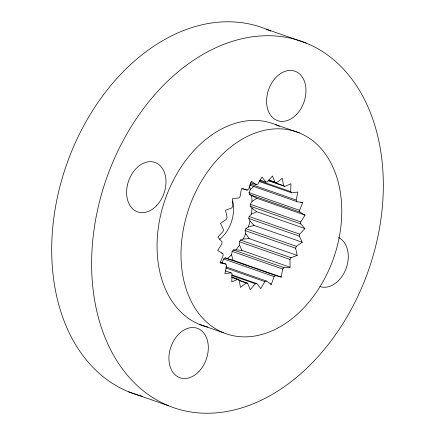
<?xml version="1.0" encoding="UTF-8"?>
<svg xmlns="http://www.w3.org/2000/svg" width="435" height="435" viewBox="0 0 435 435"><rect width="100%" height="100%" fill="white"/><g stroke="black" fill="none" stroke-linecap="round" stroke-linejoin="round"><path stroke-width="0.65" d="M283.946 267.634A52.407 37.497 -70.7 0 1 282.668 269.064L281.266 277.084L233.1 260.255L231.556 254.796L232.149 251.408A52.407 37.497 -70.7 0 0 233.426 249.978L283.946 267.634L290.063 267.248L289.982 259.423A52.407 37.497 -70.7 0 0 291.015 257.705L297.192 255.41L295.631 248.238A52.407 37.497 -70.7 0 0 296.36 246.33L302.238 242.262L299.285 236.156A52.407 37.497 -70.7 0 0 299.677 234.166L304.913 228.565L300.743 223.884A52.407 37.497 -70.7 0 0 300.764 221.926L305.055 215.113L299.911 212.128A52.407 37.497 -70.7 0 0 299.563 210.322L302.657 202.694L296.833 201.574A52.407 37.497 -70.7 0 0 296.137 200.024L297.861 192.025L291.7 192.841A52.407 37.497 -70.7 0 0 290.694 191.634L290.944 183.728L284.805 186.43L268.177 180.617M222.589 263.55L222.415 262.218L223.601 258.945A52.407 37.497 -70.7 0 0 225.047 257.89L233.1 260.255M270.043 283.908L271.315 284.354L274.121 276.6A52.407 37.497 -70.7 0 0 275.567 275.545L281.266 277.084M305.055 215.113L256.889 198.278L249.391 194.472A52.407 37.497 -70.7 0 0 249.043 192.667L250.348 189.448L253.969 186.3M271.315 284.354L266.356 280.972A52.407 37.497 -70.7 0 1 264.828 281.592L260.782 288.622L256.862 283.598L231.92 274.882M304.913 228.565L256.742 211.731L251.985 208.202L250.223 206.228A52.407 37.497 -70.7 0 0 250.245 204.271L252.055 201.394L256.889 198.278M256.862 283.598A52.407 37.497 -70.7 0 1 255.334 283.75L250.283 289.65L247.629 283.277L238.674 280.151M302.238 242.262L254.073 225.428L250.016 221.078L248.771 218.5A52.407 37.497 -70.7 0 0 249.157 216.51L251.37 214.145L256.742 211.731M268.721 180.15L275.116 182.385A52.407 37.497 -70.7 0 1 276.546 182.716L282.31 178.285L283.549 185.642A52.407 37.497 -70.7 0 1 284.805 186.43M247.629 283.277A52.407 37.497 -70.7 0 1 246.194 282.946L240.43 287.377L239.19 280.026A52.407 37.497 -70.7 0 1 237.94 279.232L231.545 276.997M297.192 255.41L249.027 238.576L245.77 233.611L245.112 230.583A52.407 37.497 -70.7 0 0 245.846 228.674L248.325 226.956L254.073 225.428M237.94 279.232L231.795 281.934L232.045 274.028A52.407 37.497 -70.7 0 1 231.039 272.821L225.286 270.809M290.063 267.248L241.893 250.413L239.495 245.074L239.462 241.768A52.407 37.497 -70.7 0 0 240.495 240.049L243.105 239.081L249.027 238.576M231.039 272.821L224.879 273.637L226.602 265.638A52.407 37.497 -70.7 0 1 225.906 264.089L220.153 262.077M233.426 249.978L236.009 249.815L241.893 250.413M225.906 264.089L220.083 262.968L223.182 255.34A52.407 37.497 -70.7 0 1 222.834 253.534L217.685 250.549L221.98 243.736A52.407 37.497 -70.7 0 1 222.002 241.784L217.826 237.102L223.068 231.496A52.407 37.497 -70.7 0 1 223.454 229.506L220.501 223.405L226.379 219.338A52.407 37.497 -70.7 0 1 227.113 217.424L225.547 210.252L231.725 207.957A52.407 37.497 -70.7 0 1 232.763 206.239L232.681 198.414L238.793 198.028A52.407 37.497 -70.7 0 1 240.076 196.598L241.474 188.578L247.178 190.122A52.407 37.497 -70.7 0 1 248.624 189.062L251.43 181.313L256.384 184.696A52.407 37.497 -70.7 0 1 257.911 184.07L261.962 177.04L265.877 182.064A52.407 37.497 -70.7 0 1 267.405 181.917L272.457 176.012L275.116 182.385M266.427 29.232L306.311 43.168A194.005 138.803 -70.7 0 1 314.326 360.691A194.005 138.803 -70.7 0 1 91.687 269.548A194.005 138.803 -70.7 0 1 306.311 43.168M275.399 124.54L299.329 132.903A106.928 76.506 -70.7 0 1 303.75 307.915A106.928 76.506 -70.7 0 1 181.036 257.678A106.928 76.506 -70.7 0 1 299.329 132.903M268.873 180.036L276.546 182.716M268.205 180.275L283.549 185.642M260.125 180.052L265.877 182.064M259.363 180.683L290.694 191.634M259.086 181.444L291.7 192.841M250.631 182.684L256.384 184.696M250.098 183.934L296.137 200.024M300.759 202.03L302.657 202.694M249.516 185.038L296.833 201.574M242.703 188.556L247.178 190.122M249.043 192.667L299.563 210.322M249.391 194.472L299.911 212.128M250.245 204.271L300.764 221.926M250.223 206.228L300.743 223.884M249.157 216.51L299.677 234.166M248.771 218.5L299.285 236.156M245.846 228.674L296.36 246.33M245.112 230.583L295.631 248.238M240.495 240.049L291.015 257.705M239.462 241.768L289.982 259.423M232.149 251.408L282.668 269.064M221.556 253.088L222.834 253.534M225.047 257.89L275.567 275.545M223.601 258.945L274.121 276.6M226.069 266.889L266.356 280.972M225.819 267.96L264.828 281.592M231.676 275.48L255.334 283.75M232.159 277.568L239.19 280.026M239.163 280.488L246.194 282.946M199.48 324.396L223.411 332.759M128.689 391.832L168.573 405.768M207.886 327.071A106.928 76.506 -70.7 0 1 165.523 198.376A106.928 76.506 -70.7 0 1 279.395 126.367M142.392 396.312A194.005 138.803 -70.7 0 1 66.664 164.354A194.005 138.803 -70.7 0 1 270.652 31.075M338.408 237.521A26.203 18.748 -70.7 0 1 345.95 268.89A26.203 18.748 -70.7 0 1 319.812 286.475M249.538 186.593A54.892 39.27 -70.7 0 1 250.348 189.448M251.566 195.734A54.892 39.27 -70.7 0 1 252.055 201.394M251.985 208.202A54.892 39.27 -70.7 0 1 251.37 214.145M250.016 221.078A54.892 39.27 -70.7 0 1 248.325 226.956M245.77 233.611A54.892 39.27 -70.7 0 1 243.105 239.081M239.495 245.074A54.892 39.27 -70.7 0 1 236.009 249.815M231.556 254.796A54.892 39.27 -70.7 0 1 227.456 258.542M222.415 262.218A54.892 39.27 -70.7 0 1 221.431 262.832M232.605 200.997A30.232 21.63 -70.7 0 1 219.642 239.353M198.991 371.425A26.203 18.748 -70.7 0 0 197.909 328.539A26.203 18.748 -70.7 0 0 168.921 359.114A26.203 18.748 -70.7 0 0 198.991 371.425M296.659 114.307A26.203 18.748 -70.7 0 0 295.577 71.422A26.203 18.748 -70.7 0 0 266.59 102.002A26.203 18.748 -70.7 0 0 296.659 114.307M156.682 205.554A26.203 18.748 -70.7 0 0 155.594 162.668A26.203 18.748 -70.7 0 0 126.607 193.243A26.203 18.748 -70.7 0 0 156.682 205.554"/></g></svg>
